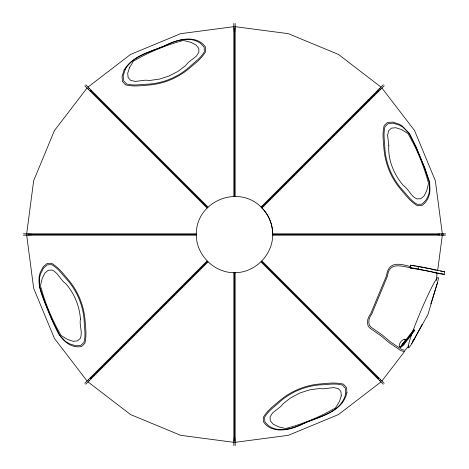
<?xml version="1.0" encoding="UTF-8"?>
<svg xmlns="http://www.w3.org/2000/svg" width="469" height="469" viewBox="0 0 469 469"><rect width="100%" height="100%" fill="white"/><g stroke="black" fill="none" stroke-linecap="round" stroke-linejoin="round"><path stroke-width="0.7" d="M26.674 233.838L33.668 180.688L54.439 130.546L87.076 88.014M196.271 234.5C195.872 201.224 238.287 183.655 261.532 207.468L261.942 208.002A36.945 36.945 0 0 1 272.641 233.838L272.729 234.5C272.858 254.96 254.96 272.858 234.5 272.729C214.04 272.858 196.142 254.96 196.271 234.5L30.837 234.5M436.358 280.521L437.055 273.234A540.95 70.016 -82.5 0 0 436.176 272.606M437.665 270.584L442.326 235.162M410.146 267.869L410.533 265.214L418.512 266.363L444.706 271.709L444.313 274.365L437.278 273.357L430.337 271.557L410.146 267.869L418.119 269.013L444.313 274.365M418.119 269.013L418.512 266.363M412.749 331.472A38.229 2.867 -67.1 0 1 431.474 287.849A38.229 2.867 -67.1 0 1 437.471 282.725L427.892 314.617L411.706 343.724A38.229 2.867 -67.1 0 1 411.999 333.559M437.471 282.725L430.835 303.883M422.247 324.214L411.706 343.724M402.197 345.454A2.281 0.293 -52.5 0 1 403.047 343.619L413.828 329.572L414.825 330.334L404.044 344.381A2.281 0.293 -52.5 0 1 402.425 346.011A2.281 0.293 -52.5 0 1 403.575 344.023L414.356 329.977M381.924 380.986L404.565 351.48L404.243 351.463A542.299 70.192 -52.5 0 1 398.732 349.182L389.264 342.751L381.479 336.197L369.537 327.872L368.054 325.674L367.45 322.813L367.79 319.524L369.126 316.088L370.909 313.257L386.474 275.813C388.608 261.21 398.785 263.431 410.34 266.544M408.909 345.823L405.105 350.331A540.95 70.016 -52.5 0 1 399.606 348.057L390.179 341.649L382.358 335.059L370.662 326.905L369.326 324.923L368.781 322.344L369.091 319.36L370.305 316.229L371.841 313.79L387.406 276.294C389.282 261.614 400.819 266.058 411.46 267.987M412.82 340.723L414.561 338.454M88.377 89.327L89.327 88.377M90.13 91.08L91.08 90.13M84.789 383.261L207.058 260.999M260.999 207.058L383.267 84.795M90.488 378.512L207.468 261.532M378.518 90.494L261.532 207.468A38.229 38.229 0 0 1 272.729 234.5L438.163 234.506M85.739 384.211L208.002 261.942M261.942 208.002L384.217 85.745M377.92 378.87L378.87 377.92M379.673 380.623L380.623 379.673M88.014 87.076L130.546 54.439L180.688 33.668L233.838 26.674M380.986 381.924L338.454 414.561L288.312 435.332L235.162 442.326M406.136 340.336L405.492 340.424A4.643 0.598 -52.5 0 0 400.948 346.145A4.643 0.598 -52.5 0 0 402.285 345.958M233.832 27.032L235.168 27.032M233.832 28.527L235.168 28.527M233.832 29.254L235.168 29.254M233.832 31.007L235.168 31.007M328.576 139.61L330.041 139.61M23.45 233.832L196.359 233.838M272.641 233.838L445.55 233.832M23.45 235.168L196.359 235.162M272.641 235.162L445.55 235.168M233.832 437.993L235.168 437.993M233.832 439.746L235.168 439.746M233.832 440.473L235.168 440.473M233.832 441.968L235.168 441.968M412.099 268.034L414.016 268.168M235.162 26.674L288.312 33.668L338.454 54.439L380.986 87.076M233.838 442.326L180.688 435.332L130.546 414.561L88.014 381.924M440.485 271.105L444.706 271.709M410.533 265.214L415.411 266.105M416.8 266.357L418.196 266.615M419.585 266.867L423.067 267.506M424.457 267.758L430.724 268.901M431.421 269.083L436.281 270.343M406.107 340.113L404.583 339.146C401.611 339.919 399.107 343.185 399.125 346.257L400.456 347.482M368.165 99.897L369.109 100.841M403.047 343.619L404.044 344.381M379.679 88.383L380.629 89.333M379.163 88.899L379.638 89.374M377.926 90.136L378.876 91.086M85.739 84.789L208.002 207.058M261.942 260.999L384.211 383.261M90.488 90.488L207.468 207.468M261.532 261.532L378.512 378.512M84.789 85.739L207.058 208.002M260.999 261.942L383.261 384.211M90.13 377.92L91.08 378.87M88.377 379.673L89.327 380.623M381.93 88.02L414.561 130.552L435.332 180.694L442.326 233.843M87.076 380.986L54.439 338.454L33.668 288.312L26.674 235.162M443.135 233.832L443.135 235.168M441.775 233.832L441.775 235.168M439.746 233.832L439.746 235.168M437.993 233.832L437.993 235.168M235.168 23.45L235.162 196.359M235.162 272.641L235.168 445.55M234.5 30.837L234.5 196.271M234.5 272.729L234.5 438.163M233.832 23.45L233.838 196.359M233.838 272.641L233.832 445.55M31.007 233.832L31.007 235.168M29.254 233.832L29.254 235.168M28.527 233.832L28.527 235.168M27.032 233.832L27.032 235.168M405.052 339.304A4.643 0.598 -52.5 0 1 404.911 339.984M400.022 346.362A4.643 0.598 -52.5 0 1 399.4 346.667M39.185 276.399C38.159 284.929 40.914 292.99 44.092 300.781C48.125 311.416 52.61 321.875 57.699 332.052C62.113 340.576 71.265 348.655 81.524 346.503L84.819 343.478C86.736 336.05 85.786 328.37 85.071 320.773L85.077 320.714C83.992 305.46 77.901 290.751 67.876 279.196L67.835 279.161C62.969 273.28 58.209 267.178 51.602 263.279L47.129 263.472L43.189 266.761L40.047 272.923L39.185 276.399M39.431 278.269L39.595 286.723L44.385 301.034L53.02 321.886L59.751 335.388L65.619 341.485L69.389 343.759L75.767 345.829L80.727 345.383L83.928 342.446C86.02 335.224 84.314 327.761 84.144 320.374C83.095 305.571 77.186 291.302 67.466 280.093C62.359 274.752 58.285 268.268 51.696 264.639L47.363 264.827L43.541 268.022L40.492 273.996L39.431 278.269M429.633 187.049C429.891 193.545 427.206 200.55 421.637 204.179L417.304 204.367C410.715 200.738 406.641 194.254 401.54 188.913C391.82 177.704 385.905 163.435 384.856 148.632C384.686 141.245 382.98 133.782 385.078 126.56L388.273 123.623L393.233 123.177L399.617 125.246L403.387 127.521L409.249 133.618L415.985 147.125L424.615 167.972L429.405 182.283L429.633 187.049M429.891 187.963C430.407 194.653 427.593 201.822 421.871 205.533L417.404 205.727C410.791 201.828 406.031 195.725 401.165 189.851L401.124 189.81C391.105 178.255 385.014 163.546 383.929 148.292L383.929 148.233C383.214 140.636 382.27 132.956 384.181 125.528L387.482 122.503L392.594 122.046L399.172 124.179L402.238 126.026L409.443 133.507L416.009 146.738L424.914 168.224L429.622 182.224L429.891 187.963M80.433 319.008C79.15 325.492 82.872 332.005 80.351 338.319L77.549 340.893L73.199 341.28L67.6 339.468L61.14 335.57C52.094 320.063 45.018 302.98 40.451 285.621L42.263 278.293L44.936 273.052L48.289 270.25L52.088 270.085C58.338 272.77 60.308 280.011 65.807 283.686C74.331 293.512 79.513 306.028 80.433 319.008M388.819 145.413C387.828 159.941 393.896 174.357 403.193 185.319C408.692 188.995 410.668 196.235 416.912 198.92L420.711 198.756L424.064 195.954L426.737 190.713L428.555 183.391C423.988 166.026 416.912 148.943 407.866 133.436L401.4 129.538L395.807 127.726L391.457 128.113L388.654 130.687L387.582 135.265L388.819 145.413M124.168 69.834L122.034 76.412L122.497 81.524L125.522 84.819C132.95 86.736 140.63 85.786 148.227 85.071L148.286 85.077C163.54 83.992 178.249 77.901 189.804 67.876L189.839 67.835C195.72 62.969 201.822 58.209 205.721 51.602L205.528 47.129C196.968 34.87 179.691 38.816 168.219 44.092C153.14 51.355 133.501 54.504 124.168 69.834M125.241 69.389L123.171 75.767L123.617 80.727L126.554 83.928C133.776 86.02 141.239 84.314 148.626 84.144C163.429 83.095 177.698 77.186 188.907 67.466C194.248 62.359 200.732 58.285 204.361 51.696L204.173 47.363C195.819 35.398 179.117 39.079 167.966 44.385C153.492 51.608 133.952 54.275 125.241 69.389M129.532 67.6L127.72 73.199L128.107 77.549L130.681 80.351L135.26 81.418L145.408 80.181L149.992 80.433L159.425 79.114L168.881 76.078L177.71 71.54L185.314 65.807L188.38 62.383L196.435 56.081L198.915 52.088L198.75 48.289L195.948 44.936L190.707 42.263L183.379 40.451C166.02 45.018 148.937 52.094 133.43 61.14L129.532 67.6M341.28 395.801L339.468 401.4L335.57 407.86C320.063 416.906 302.98 423.982 285.621 428.549L278.293 426.737L273.052 424.064L270.25 420.711L270.085 416.912L272.565 412.919L280.62 406.617L283.686 403.193L291.29 397.46L300.119 392.922L309.575 389.886L319.008 388.567L323.592 388.819L333.74 387.582L338.319 388.649L340.893 391.451L341.28 395.801M345.829 393.233C341.432 413.676 316.81 416.654 301.034 424.615C289.883 429.921 273.181 433.602 264.827 421.637L264.639 417.304C268.268 410.715 274.752 406.641 280.093 401.534C291.302 391.814 305.571 385.905 320.374 384.856C327.761 384.686 335.224 382.98 342.446 385.072L345.383 388.273L345.829 393.233M346.966 392.588C342.218 413.429 317.067 416.841 300.781 424.908C289.309 430.184 272.032 434.13 263.472 421.871L263.279 417.398C267.178 410.791 273.28 406.031 279.161 401.165L279.196 401.124C290.751 391.099 305.46 385.008 320.714 383.923L320.773 383.929C328.37 383.214 336.05 382.264 343.478 384.181L346.503 387.476L346.966 392.588"/></g></svg>
